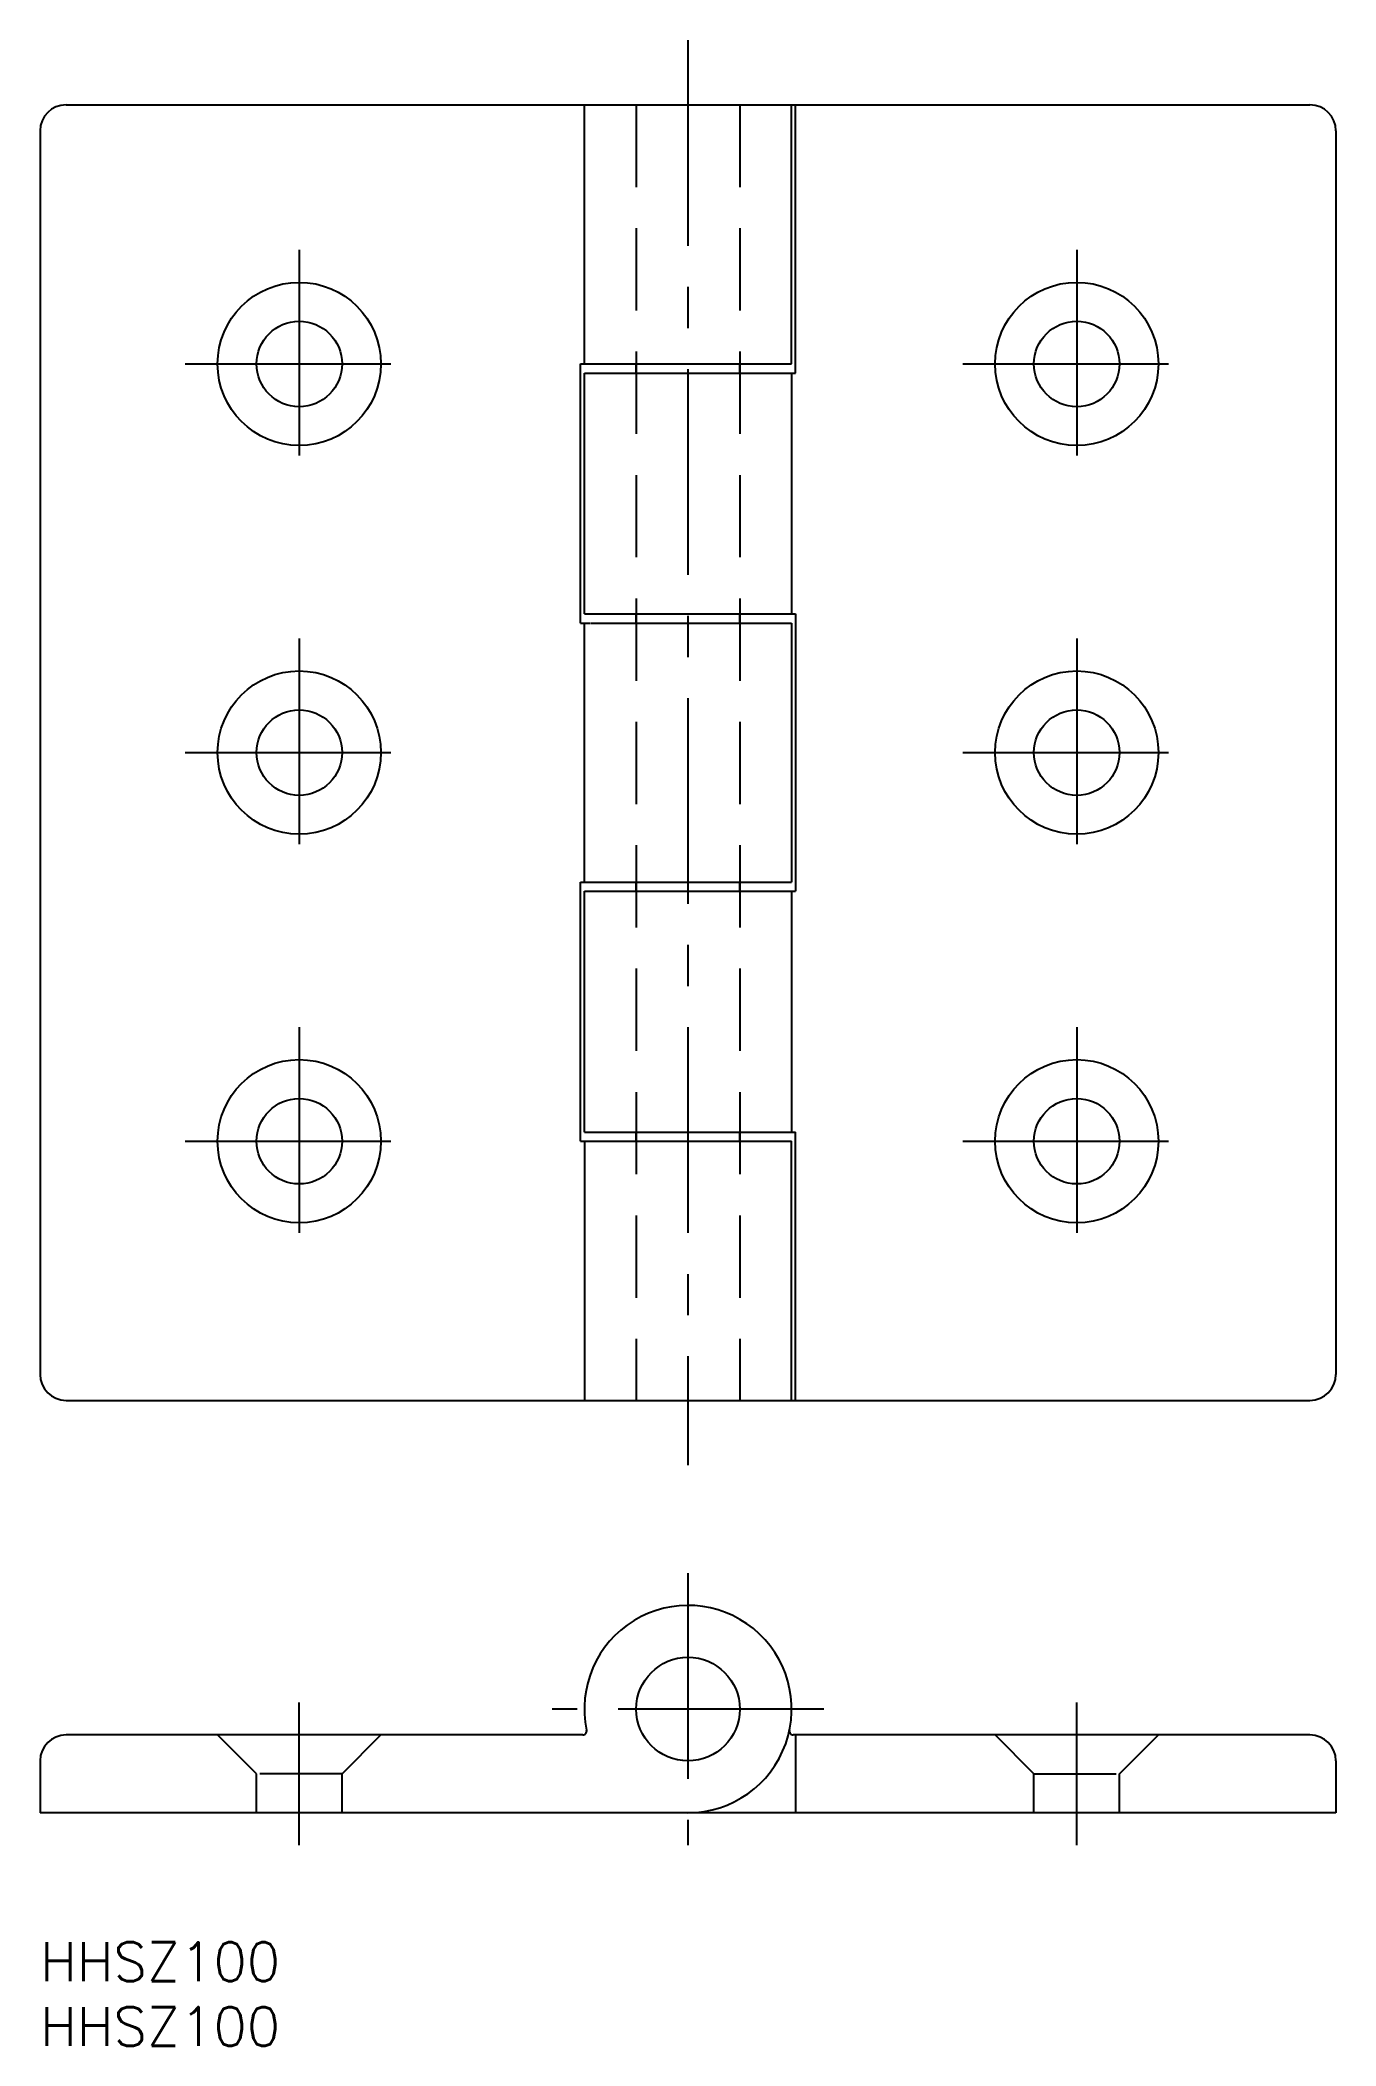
# Model space of a CAD drawing. Extents: x 0 to 100, y -8 to 147.
import ezdxf

# ---------------------------------------------------------------- set-up
doc = ezdxf.new("R2010")
doc.units = 0
doc.header["$LTSCALE"] = 0.5
doc.linetypes.add('CENTER', pattern=[50.8, 31.75, -6.35, 6.35, -6.35])
doc.linetypes.add('DASHED', pattern=[19.05, 12.7, -6.35])
doc.layers.get('0').update_dxf_attribs({"linetype": 'CONTINUOUS'})
for name, color, linetype in [('MSM_CENTER', 1, 'CENTER'), ('MSM_CONTINUOUS', 7, 'CONTINUOUS'), ('MSM_DASHED', 4, 'DASHED'), ('MSM_PART_NUMBER', 7, 'CONTINUOUS')]:
    doc.layers.add(name, color=color, linetype=linetype)
doc.styles.get("Standard").update_dxf_attribs({"font": 'txt.shx', "height": 3, "bigfont": 'bigfont.shx'})

# ---------------------------------------------------------------- blocks, each defined once
blk = doc.blocks.new('*U3')
at = {"layer": 'MSM_PART_NUMBER'}
blk.add_text('HHSZ100', height=3, dxfattribs=at).set_placement((0, -3))
blk = doc.blocks.new('*U4')
at = {"layer": 'MSM_PART_NUMBER'}
blk.add_text('HHSZ100', height=3, dxfattribs=at).set_placement((0, -8))

msp = doc.modelspace()

# ---------------------------------------------------------------- linework, layer by layer
msp.add_line((58.3, 102.53), (58.3, 81.13))
at = {"layer": 'MSM_CENTER'}
for p, q in [((50, 146.83), (50, 36.83)), ((20, 130.63), (20, 113.03)), ((80, 130.63), (80, 113.03)), ((11.2, 121.83), (28.8, 121.83)), ((71.2, 121.83), (88.8, 121.83)), ((20, 100.63), (20, 83.03)), ((80, 100.63), (80, 83.03)), ((11.2, 91.83), (28.8, 91.83)), ((71.2, 91.83), (88.8, 91.83)), ((20, 70.63), (20, 53.03)), ((80, 70.63), (80, 53.03)), ((11.2, 61.83), (28.8, 61.83)), ((71.2, 61.83), (88.8, 61.83)), ((50, 28.5), (50, 7.5)), ((20, 7.5), (20, 18.5)), ((60.49, 18), (39.51, 18)), ((80, 7.5), (80, 18.5))]:
    msp.add_line(p, q, dxfattribs=at)
at = {"layer": 'MSM_CONTINUOUS'}
for p, q in [((2, 141.83), (98, 141.83)), ((42, 121.83), (42, 141.83)), ((58, 121.83), (58, 141.83)), ((58.3, 121.13), (58.3, 141.83)), ((0, 139.83), (0, 43.83)), ((100, 139.83), (100, 43.83)), ((41.7, 121.83), (58, 121.83)), ((41.7, 101.83), (41.7, 121.83)), ((42, 121.13), (58.3, 121.13)), ((42, 102.53), (42, 121.13)), ((46, 121.13), (46, 121.83)), ((54, 121.13), (54, 121.83)), ((58, 121.13), (58, 102.53)), ((42, 102.53), (58.3, 102.53)), ((46, 101.83), (46, 102.53)), ((54, 101.83), (54, 102.53)), ((41.7, 101.83), (42.46, 101.83)), ((42, 81.83), (42, 101.83)), ((42.5, 101.83), (58, 101.83)), ((58, 101.83), (58, 81.83)), ((41.7, 61.83), (41.7, 81.83)), ((41.7, 81.83), (58, 81.83)), ((42, 62.53), (42, 81.13)), ((42, 81.13), (58.3, 81.13)), ((46, 81.13), (46, 81.83)), ((54, 81.13), (54, 81.83)), ((58, 81.13), (58, 62.53)), ((42, 62.53), (58.3, 62.53)), ((46, 61.83), (46, 62.53)), ((54, 61.83), (54, 62.53)), ((58.3, 41.83), (58.3, 62.53)), ((41.7, 61.83), (58, 61.83)), ((42, 61.83), (42, 41.83)), ((58, 41.83), (58, 61.83)), ((2, 41.83), (98, 41.83)), ((41.88, 16), (2, 16)), ((98, 16), (58.12, 16)), ((58.3, 16), (58.3, 10)), ((0, 14), (0, 10)), ((100, 14), (100, 10)), ((100, 10), (0, 10))]:
    msp.add_line(p, q, dxfattribs=at)
for centre, radius in [((20, 121.83), 6.3), ((80, 121.83), 6.3), ((20, 121.83), 3.3), ((80, 121.83), 3.3), ((20, 91.83), 6.3), ((80, 91.83), 6.3), ((20, 91.83), 3.3), ((80, 91.83), 3.3), ((20, 61.83), 6.3), ((80, 61.83), 6.3), ((20, 61.83), 3.3), ((80, 61.83), 3.3), ((50, 18), 4)]:
    msp.add_circle(centre, radius, dxfattribs=at)
for centre, radius, start, end in [((2, 139.83), 2, 90, 180), ((98, 139.83), 2, 0, 90), ((2, 43.83), 2, 180, 270), ((98, 43.83), 2, 270, 0), ((50, 18), 8, 270, 191.8189), ((2, 14), 2, 90, 180), ((41.88, 16.3), 0.3, 270, 11.8189), ((58.12, 16.3), 0.3, 168.1811, 270), ((98, 14), 2, 0, 90)]:
    msp.add_arc(centre, radius, start, end, dxfattribs=at)
at = {"layer": 'MSM_DASHED'}
for p, q in [((46, 141.83), (46, 41.83)), ((54, 141.83), (54, 41.83)), ((16.7, 13), (13.7, 16)), ((23.3, 13), (26.3, 16)), ((76.7, 13), (73.7, 16)), ((83.3, 13), (86.3, 16)), ((23.3, 13), (16.7, 13)), ((16.7, 10), (16.7, 13)), ((23.3, 10), (23.3, 13)), ((76.7, 13), (83.3, 13)), ((76.7, 10), (76.7, 13)), ((83.3, 10), (83.3, 13))]:
    msp.add_line(p, q, dxfattribs=at)

# ---------------------------------------------------------------- block references
at = {"layer": 'MSM_CONTINUOUS'}
for name in ['*U3', '*U4']:
    msp.add_blockref(name, (0, 0), dxfattribs=at)

doc.saveas('drawing.dxf')
